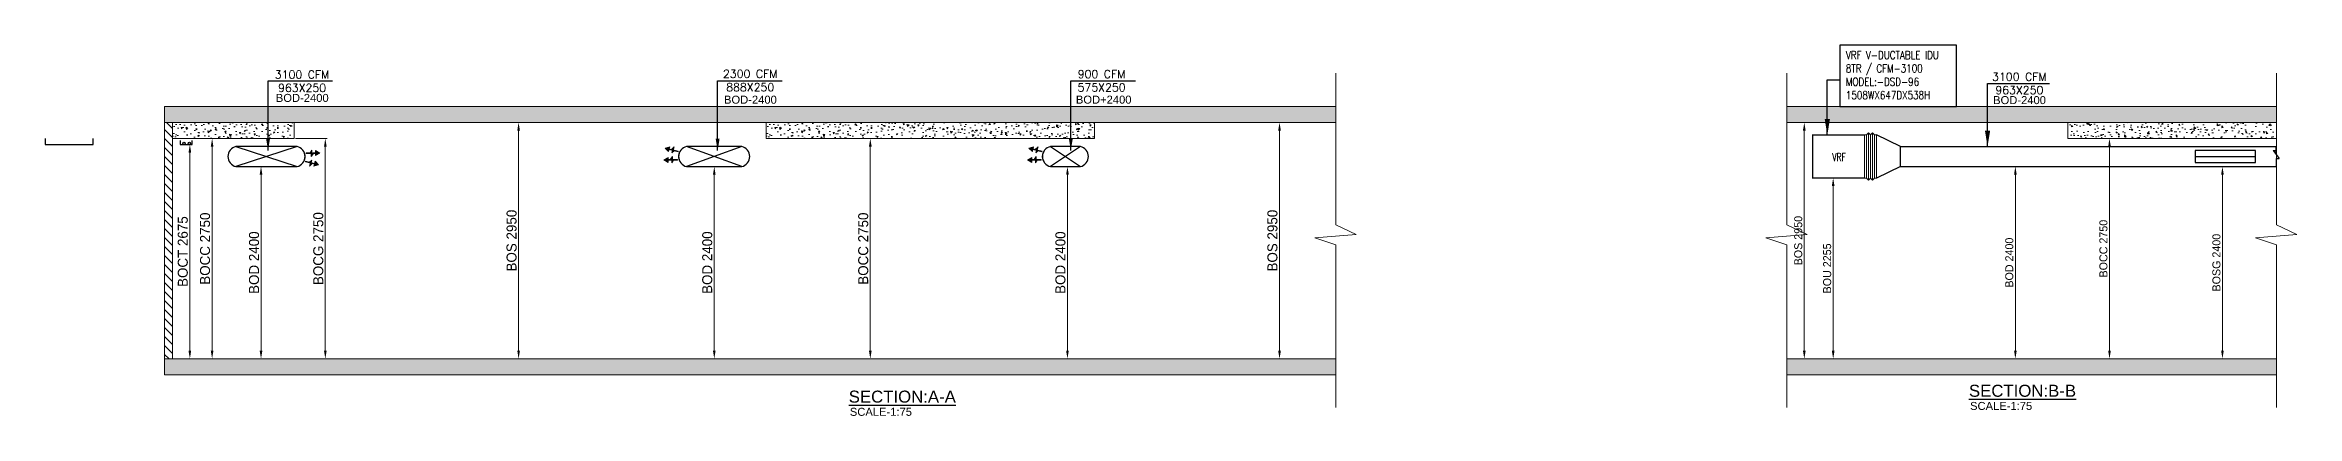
# Model space of a CAD drawing. Header units: millimetres. Extents: x -81374 to 485233, y -39075 to 157313.
# Drawn here: x 344585 to 372723, y 41598 to 46229 of the extents above; entities that cross this region are included whole.
import ezdxf

# ---------------------------------------------------------------- set-up
doc = ezdxf.new("R2010")
doc.units = ezdxf.units.MM
doc.header["$PDMODE"] = 34
doc.header["$PDSIZE"] = -1
for name, color, linetype, lineweight in [('0-1 AC UNIT', 5, 'Continuous', 25), ('AC OA DUCT', 11, 'Continuous', 5), ('AC-SA DUCT', 5, 'Continuous', 0), ('COPPER PIPE ', 4, 'Continuous', 30), ('DRAIN PIPE', 76, 'Continuous', 30), ('M-HVAC RETURN AIR DUCT', 1, 'Continuous', 0), ('M-HVAC-EQUIP TEXT', 230, 'Continuous', 0), ('M-HVAC-VAV-TAG', 1, 'Continuous', 0)]:
    doc.layers.add(name, color=color, linetype=linetype, lineweight=lineweight)
for name, color, linetype in [('Ac-text', 7, 'Continuous'), ('CB-AC-SA OVAL DUCT', 6, 'Continuous'), ('M-HVAC ELLIPTICAL DUCT', 6, 'Continuous'), ('M-HVAC-BOF', 6, 'Continuous'), ('M-HVAC-SA DUCT(RECT)', 4, 'Continuous'), ('M-HVAC-TEXT', 7, 'Continuous')]:
    doc.layers.add(name, color=color, linetype=linetype)
doc.styles.add('ARAIL', font='arial.ttf')
doc.styles.add('Arial', font='arial.ttf', dxfattribs={"height": 3})
doc.styles.add('HVAC TEXT', font='Romans.shx', dxfattribs={"width": 0.8, "height": 100})
doc.styles.add('MtX_romans_shx', font='romans.shx')
doc.styles.add('R', font='romans.shx')
doc.styles.add('ROMAND', font='romand__.ttf')
doc.styles.add('romans', font='stylu.ttf', dxfattribs={"height": 125})
doc.dimstyles.new('HVAC DIM', dxfattribs={"dimtxt": 100, "dimasz": 200, "dimexe": 50, "dimexo": 50, "dimgap": 50, "dimtad": 1, "dimtoh": 1, "dimdec": 0, "dimzin": 0, "dimdsep": 46, "dimtxsty": 'HVAC TEXT', "dimcen": 50, "dimclrd": 7, "dimclre": 7, "dimclrt": 7, "dimadec": 0, "dimazin": 0, "dimtfac": 1, "dimtdec": 0, "dimtofl": 0, "dimtmove": 0, "dimatfit": 3, "dimfxl": 1, "dimtolj": 1, "dimtzin": 0, "dimarcsym": 0})
doc.dimstyles.new('MKS1', dxfattribs={"dimtxt": 185, "dimasz": 150, "dimexe": 25, "dimexo": 20, "dimgap": 25, "dimtad": 1, "dimdec": 0, "dimrnd": 5, "dimzin": 0, "dimdsep": 46, "dimtxsty": 'romans', "dimcen": 0.09, "dimdle": 75, "dimclrd": 99, "dimclre": 8, "dimclrt": 7, "dimadec": 0, "dimazin": 0, "dimtfac": 1, "dimtdec": 0, "dimtmove": 0, "dimatfit": 2, "dimfxl": 1, "dimtolj": 1, "dimtzin": 0, "dimlwd": -1, "dimlwe": -1, "dimarcsym": 0})
doc.dimstyles.new('Vayucon', dxfattribs={"dimtxt": 200, "dimasz": 150, "dimexe": 0, "dimexo": 0, "dimgap": 9e-05, "dimtad": 1, "dimdec": 0, "dimrnd": 5, "dimzin": 0, "dimdsep": 46, "dimtxsty": 'ROMAND', "dimcen": 90, "dimclre": 99, "dimclrt": 7, "dimadec": 0, "dimazin": 0, "dimtfac": 1, "dimtdec": 0, "dimtofl": 0, "dimtmove": 1, "dimatfit": 3, "dimfxl": 1, "dimtolj": 1, "dimtzin": 0, "dimarcsym": 0})

# ---------------------------------------------------------------- blocks, each defined once
blk = doc.blocks.new('12')
h = blk.add_hatch(color=20)
h.set_gradient(color1=(0, 255, 0), one_color=1, tint=1, name='INVCURVED')
h.paths.add_polyline_path([(36, -115), (6, -115), (6, -145), (49, -174), (-7, -174), (6, -183), (6, -244), (-4, -244), (-4, -188), (-39, -164), (16, -164), (-4, -150), (-4, -115), (-34, -115), (1, -55)])
at = {"color": 3}
blk.add_lwpolyline([(-4, -244), (6, -244), (6, -183), (-7, -174), (49, -174), (6, -145), (6, -115), (36, -115), (1, -55), (-34, -115), (-4, -115), (-4, -150), (16, -164), (-39, -164), (-4, -188)], close=True, dxfattribs=at)
blk = doc.blocks.new('*D48')
at = {"layer": 'AC-SA DUCT', "color": 8}
for p, q in [((347064, 44712), (347309, 44712)), ((347333, 42312), (347259, 42312))]:
    blk.add_line(p, q, dxfattribs=at)
at = {"layer": 'AC-SA DUCT', "color": 42}
blk.add_line((347284, 44612), (347284, 42412), dxfattribs=at)
at = {"layer": 'AC-SA DUCT', "color": 42, "linetype": 'Continuous'}
for points in [[(347301, 44612), (347267, 44612), (347284, 44712)], [(347267, 42412), (347301, 42412), (347284, 42312)]]:
    blk.add_solid(points, dxfattribs=at)
at = {"layer": 'DEFPOINTS', "color": 0, "linetype": 'Continuous'}
for p in [(347044, 44712), (347284, 42312), (347353, 42312)]:
    blk.add_point(p, dxfattribs=at)
at = {"layer": 'AC-SA DUCT', "color": 7, "linetype": 'Continuous', "insert": (347197, 43512), "char_height": 125, "attachment_point": 5, "rotation": 90, "style": 'romans'}
blk.add_mtext('\\A1;BOD 2400', dxfattribs=at)
blk = doc.blocks.new('*D49')
at = {"layer": 'AC-SA DUCT', "color": 8}
for p, q in [((346370, 44987), (346420, 44987)), ((346443, 42312), (346370, 42312))]:
    blk.add_line(p, q, dxfattribs=at)
at = {"layer": 'AC-SA DUCT', "color": 42}
blk.add_line((346395, 44887), (346395, 42412), dxfattribs=at)
at = {"layer": 'AC-SA DUCT', "color": 42, "linetype": 'Continuous'}
for points in [[(346411, 44887), (346378, 44887), (346395, 44987)], [(346378, 42412), (346411, 42412), (346395, 42312)]]:
    blk.add_solid(points, dxfattribs=at)
at = {"layer": 'DEFPOINTS', "color": 0, "linetype": 'Continuous'}
for p in [(346350, 44987), (346395, 42312), (346463, 42312)]:
    blk.add_point(p, dxfattribs=at)
at = {"layer": 'AC-SA DUCT', "color": 7, "linetype": 'Continuous', "insert": (346307, 43650), "char_height": 125, "attachment_point": 5, "rotation": 90, "style": 'romans'}
blk.add_mtext('\\A1;BOCT 2675', dxfattribs=at)
blk = doc.blocks.new('*D50')
at = {"layer": 'AC-SA DUCT', "color": 8}
for p, q in [((346721, 45062), (346648, 45062)), ((346721, 42312), (346648, 42312))]:
    blk.add_line(p, q, dxfattribs=at)
at = {"layer": 'AC-SA DUCT', "color": 42}
blk.add_line((346673, 44962), (346673, 42412), dxfattribs=at)
at = {"layer": 'AC-SA DUCT', "color": 42, "linetype": 'Continuous'}
for points in [[(346689, 44962), (346656, 44962), (346673, 45062)], [(346656, 42412), (346689, 42412), (346673, 42312)]]:
    blk.add_solid(points, dxfattribs=at)
at = {"layer": 'DEFPOINTS', "color": 0, "linetype": 'Continuous'}
for p in [(346741, 45062), (346673, 42312), (346741, 42312)]:
    blk.add_point(p, dxfattribs=at)
at = {"layer": 'AC-SA DUCT', "color": 7, "linetype": 'Continuous', "insert": (346585, 43687), "char_height": 125, "attachment_point": 5, "rotation": 90, "style": 'romans'}
blk.add_mtext('\\A1;BOCC 2750', dxfattribs=at)
blk = doc.blocks.new('*D51')
at = {"layer": 'AC-SA DUCT', "color": 8}
for p, q in [((350551, 45262), (350477, 45262)), ((350551, 42312), (350477, 42312))]:
    blk.add_line(p, q, dxfattribs=at)
at = {"layer": 'AC-SA DUCT', "color": 42}
blk.add_line((350502, 45162), (350502, 42412), dxfattribs=at)
at = {"layer": 'AC-SA DUCT', "color": 42, "linetype": 'Continuous'}
for points in [[(350519, 45162), (350486, 45162), (350502, 45262)], [(350486, 42412), (350519, 42412), (350502, 42312)]]:
    blk.add_solid(points, dxfattribs=at)
at = {"layer": 'DEFPOINTS', "color": 0, "linetype": 'Continuous'}
for p in [(350571, 45262), (350502, 42312), (350571, 42312)]:
    blk.add_point(p, dxfattribs=at)
at = {"layer": 'AC-SA DUCT', "color": 7, "linetype": 'Continuous', "insert": (350415, 43787), "char_height": 125, "attachment_point": 5, "rotation": 90, "style": 'romans'}
blk.add_mtext('\\A1;BOS 2950', dxfattribs=at)
blk = doc.blocks.new('*D52')
at = {"layer": 'AC-SA DUCT', "color": 8}
for p, q in [((352996, 44712), (352922, 44712)), ((352996, 42312), (352922, 42312))]:
    blk.add_line(p, q, dxfattribs=at)
at = {"layer": 'AC-SA DUCT', "color": 42}
blk.add_line((352947, 44612), (352947, 42412), dxfattribs=at)
at = {"layer": 'AC-SA DUCT', "color": 42, "linetype": 'Continuous'}
for points in [[(352964, 44612), (352931, 44612), (352947, 44712)], [(352931, 42412), (352964, 42412), (352947, 42312)]]:
    blk.add_solid(points, dxfattribs=at)
at = {"layer": 'DEFPOINTS', "color": 0, "linetype": 'Continuous'}
for p in [(353016, 44712), (352947, 42312), (353016, 42312)]:
    blk.add_point(p, dxfattribs=at)
at = {"layer": 'AC-SA DUCT', "color": 7, "linetype": 'Continuous', "insert": (352860, 43512), "char_height": 125, "attachment_point": 5, "rotation": 90, "style": 'romans'}
blk.add_mtext('\\A1;BOD 2400', dxfattribs=at)
blk = doc.blocks.new('*D53')
at = {"layer": 'AC-SA DUCT', "color": 8}
for p, q in [((357409, 44712), (357335, 44712)), ((357409, 42312), (357335, 42312))]:
    blk.add_line(p, q, dxfattribs=at)
at = {"layer": 'AC-SA DUCT', "color": 42}
blk.add_line((357360, 44612), (357360, 42412), dxfattribs=at)
at = {"layer": 'AC-SA DUCT', "color": 42, "linetype": 'Continuous'}
for points in [[(357377, 44612), (357344, 44612), (357360, 44712)], [(357344, 42412), (357377, 42412), (357360, 42312)]]:
    blk.add_solid(points, dxfattribs=at)
at = {"layer": 'DEFPOINTS', "color": 0, "linetype": 'Continuous'}
for p in [(357429, 44712), (357360, 42312), (357429, 42312)]:
    blk.add_point(p, dxfattribs=at)
at = {"layer": 'AC-SA DUCT', "color": 7, "linetype": 'Continuous', "insert": (357273, 43512), "char_height": 125, "attachment_point": 5, "rotation": 90, "style": 'romans'}
blk.add_mtext('\\A1;BOD 2400', dxfattribs=at)
blk = doc.blocks.new('*D54')
at = {"layer": 'AC-SA DUCT', "color": 8}
for p, q in [((347716, 45062), (348112, 45062)), ((347972, 42312), (348112, 42312))]:
    blk.add_line(p, q, dxfattribs=at)
at = {"layer": 'AC-SA DUCT', "color": 42}
blk.add_line((348087, 44962), (348087, 42412), dxfattribs=at)
at = {"layer": 'AC-SA DUCT', "color": 42, "linetype": 'Continuous'}
for points in [[(348104, 44962), (348071, 44962), (348087, 45062)], [(348071, 42412), (348104, 42412), (348087, 42312)]]:
    blk.add_solid(points, dxfattribs=at)
at = {"layer": 'DEFPOINTS', "color": 0, "linetype": 'Continuous'}
for p in [(347696, 45062), (347952, 42312), (348087, 42312)]:
    blk.add_point(p, dxfattribs=at)
at = {"layer": 'AC-SA DUCT', "color": 7, "linetype": 'Continuous', "insert": (348000, 43687), "char_height": 125, "attachment_point": 5, "rotation": 90, "style": 'romans'}
blk.add_mtext('\\A1;BOCG 2750', dxfattribs=at)
blk = doc.blocks.new('*D55')
at = {"layer": 'AC-SA DUCT', "color": 8}
for p, q in [((354945, 45062), (354872, 45062)), ((354945, 42312), (354872, 42312))]:
    blk.add_line(p, q, dxfattribs=at)
at = {"layer": 'AC-SA DUCT', "color": 42}
blk.add_line((354897, 44962), (354897, 42412), dxfattribs=at)
at = {"layer": 'AC-SA DUCT', "color": 42, "linetype": 'Continuous'}
for points in [[(354914, 44962), (354880, 44962), (354897, 45062)], [(354880, 42412), (354914, 42412), (354897, 42312)]]:
    blk.add_solid(points, dxfattribs=at)
at = {"layer": 'DEFPOINTS', "color": 0, "linetype": 'Continuous'}
for p in [(354965, 45062), (354897, 42312), (354965, 42312)]:
    blk.add_point(p, dxfattribs=at)
at = {"layer": 'AC-SA DUCT', "color": 7, "linetype": 'Continuous', "insert": (354809, 43687), "char_height": 125, "attachment_point": 5, "rotation": 90, "style": 'romans'}
blk.add_mtext('\\A1;BOCC 2750', dxfattribs=at)
blk = doc.blocks.new('*D56')
at = {"layer": 'AC-SA DUCT', "color": 8}
for p, q in [((360059, 45262), (359985, 45262)), ((360059, 42312), (359985, 42312))]:
    blk.add_line(p, q, dxfattribs=at)
at = {"layer": 'AC-SA DUCT', "color": 42}
blk.add_line((360010, 45162), (360010, 42412), dxfattribs=at)
at = {"layer": 'AC-SA DUCT', "color": 42, "linetype": 'Continuous'}
for points in [[(360027, 45162), (359993, 45162), (360010, 45262)], [(359993, 42412), (360027, 42412), (360010, 42312)]]:
    blk.add_solid(points, dxfattribs=at)
at = {"layer": 'DEFPOINTS', "color": 0, "linetype": 'Continuous'}
for p in [(360079, 45262), (360010, 42312), (360079, 42312)]:
    blk.add_point(p, dxfattribs=at)
at = {"layer": 'AC-SA DUCT', "color": 7, "linetype": 'Continuous', "insert": (359922, 43787), "char_height": 125, "attachment_point": 5, "rotation": 90, "style": 'romans'}
blk.add_mtext('\\A1;BOS 2950', dxfattribs=at)
blk = doc.blocks.new('*D57')
at = {"layer": 'AC-SA DUCT', "color": 8}
for p, q in [((366903, 44568), (366953, 44568)), ((366936, 42312), (366953, 42312))]:
    blk.add_line(p, q, dxfattribs=at)
at = {"layer": 'AC-SA DUCT', "color": 42}
blk.add_line((366928, 44468), (366928, 42412), dxfattribs=at)
at = {"layer": 'AC-SA DUCT', "color": 42, "linetype": 'Continuous'}
for points in [[(366945, 44468), (366911, 44468), (366928, 44568)], [(366911, 42412), (366945, 42412), (366928, 42312)]]:
    blk.add_solid(points, dxfattribs=at)
at = {"layer": 'DEFPOINTS', "color": 0, "linetype": 'Continuous'}
for p in [(366883, 44568), (366916, 42312), (366928, 42312)]:
    blk.add_point(p, dxfattribs=at)
at = {"layer": 'AC-SA DUCT', "color": 7, "linetype": 'Continuous', "insert": (366853, 43440), "char_height": 125, "attachment_point": 5, "rotation": 90, "style": 'romans'}
blk.add_mtext('\\A1;\\H0.8x;BOU 2255', dxfattribs=at)
blk = doc.blocks.new('*D58')
at = {"layer": 'AC-SA DUCT', "color": 8}
for p, q in [((369197, 44712), (369229, 44712)), ((369212, 42312), (369229, 42312))]:
    blk.add_line(p, q, dxfattribs=at)
at = {"layer": 'AC-SA DUCT', "color": 42}
blk.add_line((369204, 44612), (369204, 42412), dxfattribs=at)
at = {"layer": 'AC-SA DUCT', "color": 42, "linetype": 'Continuous'}
for points in [[(369221, 44612), (369188, 44612), (369204, 44712)], [(369188, 42412), (369221, 42412), (369204, 42312)]]:
    blk.add_solid(points, dxfattribs=at)
at = {"layer": 'DEFPOINTS', "color": 0, "linetype": 'Continuous'}
for p in [(369177, 44712), (369192, 42312), (369204, 42312)]:
    blk.add_point(p, dxfattribs=at)
at = {"layer": 'AC-SA DUCT', "color": 7, "linetype": 'Continuous', "insert": (369129, 43512), "char_height": 125, "attachment_point": 5, "rotation": 90, "style": 'romans'}
blk.add_mtext('\\A1;\\H0.8x;BOD 2400', dxfattribs=at)
blk = doc.blocks.new('*D59')
at = {"layer": 'AC-SA DUCT', "color": 8}
for p, q in [((366559, 45262), (366592, 45262)), ((366575, 42312), (366592, 42312))]:
    blk.add_line(p, q, dxfattribs=at)
at = {"layer": 'AC-SA DUCT', "color": 42}
blk.add_line((366567, 45162), (366567, 42412), dxfattribs=at)
at = {"layer": 'AC-SA DUCT', "color": 42, "linetype": 'Continuous'}
for points in [[(366584, 45162), (366550, 45162), (366567, 45262)], [(366550, 42412), (366584, 42412), (366567, 42312)]]:
    blk.add_solid(points, dxfattribs=at)
at = {"layer": 'DEFPOINTS', "color": 0, "linetype": 'Continuous'}
for p in [(366539, 45262), (366555, 42312), (366567, 42312)]:
    blk.add_point(p, dxfattribs=at)
at = {"layer": 'AC-SA DUCT', "color": 7, "linetype": 'Continuous', "insert": (366492, 43787), "char_height": 125, "attachment_point": 5, "rotation": 90, "style": 'romans'}
blk.add_mtext('\\A1;\\H0.8x;BOS 2950', dxfattribs=at)
blk = doc.blocks.new('*D60')
at = {"layer": 'AC-SA DUCT', "color": 8}
for p, q in [((370373, 45062), (370405, 45062)), ((370388, 42312), (370405, 42312))]:
    blk.add_line(p, q, dxfattribs=at)
at = {"layer": 'AC-SA DUCT', "color": 42}
blk.add_line((370380, 44962), (370380, 42412), dxfattribs=at)
at = {"layer": 'AC-SA DUCT', "color": 42, "linetype": 'Continuous'}
for points in [[(370397, 44962), (370364, 44962), (370380, 45062)], [(370364, 42412), (370397, 42412), (370380, 42312)]]:
    blk.add_solid(points, dxfattribs=at)
at = {"layer": 'DEFPOINTS', "color": 0, "linetype": 'Continuous'}
for p in [(370353, 45062), (370368, 42312), (370380, 42312)]:
    blk.add_point(p, dxfattribs=at)
at = {"layer": 'AC-SA DUCT', "color": 7, "linetype": 'Continuous', "insert": (370305, 43687), "char_height": 125, "attachment_point": 5, "rotation": 90, "style": 'romans'}
blk.add_mtext('\\A1;\\H0.8x;BOCC 2750', dxfattribs=at)
blk = doc.blocks.new('*D61')
at = {"layer": 'AC-SA DUCT', "color": 8}
for p, q in [((371784, 44712), (371817, 44712)), ((371799, 42312), (371817, 42312))]:
    blk.add_line(p, q, dxfattribs=at)
at = {"layer": 'AC-SA DUCT', "color": 42}
blk.add_line((371792, 44612), (371792, 42412), dxfattribs=at)
at = {"layer": 'AC-SA DUCT', "color": 42, "linetype": 'Continuous'}
for points in [[(371808, 44612), (371775, 44612), (371792, 44712)], [(371775, 42412), (371808, 42412), (371792, 42312)]]:
    blk.add_solid(points, dxfattribs=at)
at = {"layer": 'DEFPOINTS', "color": 0, "linetype": 'Continuous'}
for p in [(371764, 44712), (371779, 42312), (371792, 42312)]:
    blk.add_point(p, dxfattribs=at)
at = {"layer": 'AC-SA DUCT', "color": 7, "linetype": 'Continuous', "insert": (371717, 43512), "char_height": 125, "attachment_point": 5, "rotation": 90, "style": 'romans'}
blk.add_mtext('\\A1;\\H0.8x;BOSG 2400', dxfattribs=at)

msp = doc.modelspace()

# ---------------------------------------------------------------- hatches: boundary and pattern name
at = {"layer": 'M-HVAC RETURN AIR DUCT'}
h = msp.add_hatch(dxfattribs=at)
h.set_pattern_fill('AR-CONC', color=8, angle=180)
h.set_pattern_definition([(50, (326541.88, 85274.87), (182.18467, -15.9391), [19.05, -209.55]), (355, (326541.88, 85274.87), (-35.2434, 191.05685), [15.24, -167.6406]), (100.45144, (326557.07, 85273.54), (146.94125, 175.11775), [16.19, -178.09024]), (46.1842, (326541.88, 85325.67), (271.079, -42.0423), [28.575, -314.325]), (96.63556, (326564.47, 85322.16), (237.4041, 247.4261), [24.285, -267.1356]), (351.18415, (326541.88, 85325.67), (237.4041, 247.4261), [22.86, -251.4597]), (21, (326567.28, 85312.97), (151.6144, -102.2652), [19.05, -209.55]), (326, (326567.28, 85312.97), (61.802, 184.18797), [15.24, -167.64]), (71.45144, (326579.92, 85304.44), (213.4164, 81.92277), [16.19, -178.08994]), (37.5, (326541.884, 85274.866), (3.0886, 84.55504), [0, -165.608, 0, -170.18, 0, -168.275]), (7.5, (326541.88, 85274.87), (66.81966, 100.18057), [0, -97.028, 0, -161.798, 0, -64.135]), (327.5, (326485.24, 85274.866), (135.590595, -5.72874), [0, -63.5, 0, -198.12, 0, -262.89]), (317.5, (326459.84, 85274.87), (148.12918, 25.4265), [0, -82.55, 0, -131.572, 0, -186.69])])
h.paths.add_polyline_path([(346079.5, 45462.1), (360713.2, 45462.1), (360713.2, 45262.1), (346079.5, 45262.1)])
h = msp.add_hatch(dxfattribs=at)
h.set_pattern_fill('AR-CONC', color=8, angle=180)
h.set_pattern_definition([(50, (346724.89, 85274.87), (182.18467, -15.9391), [19.05, -209.55]), (355, (346724.89, 85274.87), (-35.2434, 191.05685), [15.24, -167.6406]), (100.45144, (346740.07, 85273.54), (146.94125, 175.11775), [16.19, -178.09024]), (46.1842, (346724.9, 85325.67), (271.079, -42.0423), [28.575, -314.325]), (96.63556, (346747.48, 85322.16), (237.4041, 247.4261), [24.285, -267.1356]), (351.18415, (346724.9, 85325.67), (237.4041, 247.4261), [22.86, -251.4597]), (21, (346750.29, 85312.97), (151.6144, -102.2652), [19.05, -209.55]), (326, (346750.29, 85312.97), (61.802, 184.188), [15.24, -167.64]), (71.45144, (346762.92, 85304.44), (213.4164, 81.9228), [16.19, -178.08994]), (37.5, (346724.89, 85274.866), (3.0886, 84.55504), [0, -165.608, 0, -170.18, 0, -168.275]), (7.5, (346724.89, 85274.87), (66.81966, 100.18057), [0, -97.028, 0, -161.798, 0, -64.135]), (327.5, (346668.25, 85274.866), (135.5906, -5.72874), [0, -63.5, 0, -198.12, 0, -262.89]), (317.5, (346642.85, 85274.87), (148.12918, 25.4265), [0, -82.55, 0, -131.572, 0, -186.69])])
h.paths.add_polyline_path([(366348, 45462.1), (372463.9, 45462.1), (372463.9, 45262.1), (366348, 45262.1)])
h = msp.add_hatch(dxfattribs=at)
h.set_pattern_fill('ANSI31', color=8, scale=25, angle=270)
h.set_pattern_definition([(315, (368679.07, 492465.44), (56.126601, 56.126601), [])])
h.paths.add_polyline_path([(346179.5, 45262.1), (346179.5, 42312.1), (346079.5, 42312.1), (346079.5, 45262.1)])
h = msp.add_hatch(dxfattribs=at)
h.set_pattern_fill('AR-CONC', color=8, angle=180)
h.set_pattern_definition([(230, (326541.88, 85274.87), (-182.18467, 15.9391), [19.05, -209.55]), (175, (326541.88, 85274.87), (35.2434, -191.05685), [15.24, -167.6406]), (280.45144, (326526.7, 85276.2), (-146.94125, -175.11775), [16.19, -178.09024]), (226.1842, (326541.88, 85224.07), (-271.079, 42.0423), [28.575, -314.325]), (276.63556, (326519.3, 85227.57), (-237.4041, -247.4261), [24.285, -267.1356]), (171.18415, (326541.88, 85224.07), (-237.4041, -247.4261), [22.86, -251.4597]), (201, (326516.48, 85236.77), (-151.6144, 102.2652), [19.05, -209.55]), (146, (326516.48, 85236.77), (-61.802, -184.188), [15.24, -167.64]), (251.45145, (326503.85, 85245.29), (-213.4164, -81.9228), [16.19, -178.08994]), (217.5, (326541.884, 85274.866), (-3.0886, -84.55504), [0, -165.608, 0, -170.18, 0, -168.275]), (187.5, (326541.88, 85274.87), (-66.81966, -100.18057), [0, -97.028, 0, -161.798, 0, -64.135]), (147.5, (326598.526, 85274.866), (-135.5906, 5.72874), [0, -63.5, 0, -198.12, 0, -262.89]), (137.5, (326623.93, 85274.87), (-148.12918, -25.4265), [0, -82.55, 0, -131.572, 0, -186.69])])
h.paths.add_polyline_path([(346179.5, 45062.1), (347696.5, 45062.1), (347696.5, 45262.1), (346179.5, 45262.1)])
h = msp.add_hatch(dxfattribs=at)
h.set_pattern_fill('AR-CONC', color=8, angle=180)
h.set_pattern_definition([(230, (333958.78, 85274.87), (-182.18467, 15.9391), [19.05, -209.55]), (175, (333958.78, 85274.87), (35.2434, -191.05685), [15.24, -167.6406]), (280.45144, (333943.6, 85276.2), (-146.94125, -175.11775), [16.19, -178.09024]), (226.1842, (333958.78, 85224.07), (-271.079, 42.0423), [28.575, -314.325]), (276.63556, (333936.2, 85227.57), (-237.4041, -247.4261), [24.285, -267.1356]), (171.18415, (333958.78, 85224.07), (-237.4041, -247.4261), [22.86, -251.4597]), (201, (333933.38, 85236.77), (-151.6144, 102.2652), [19.05, -209.55]), (146, (333933.38, 85236.77), (-61.802, -184.188), [15.24, -167.64]), (251.45145, (333920.75, 85245.29), (-213.4164, -81.9228), [16.19, -178.08994]), (217.5, (333958.784, 85274.866), (-3.0886, -84.55504), [0, -165.608, 0, -170.18, 0, -168.275]), (187.5, (333958.78, 85274.87), (-66.81966, -100.18057), [0, -97.028, 0, -161.798, 0, -64.135]), (147.5, (334015.426, 85274.866), (-135.5906, 5.72874), [0, -63.5, 0, -198.12, 0, -262.89]), (137.5, (334040.83, 85274.87), (-148.12918, -25.4265), [0, -82.55, 0, -131.572, 0, -186.69])])
h.paths.add_polyline_path([(353596.4, 45062.1), (357697.6, 45062.1), (357697.6, 45262.1), (353596.4, 45262.1)])
h = msp.add_hatch(dxfattribs=at)
h.set_pattern_fill('AR-CONC', color=8, angle=270)
h.set_pattern_definition([(320, (366645.4, 65952.01), (-15.9391, -182.1847), [19.05, -209.55]), (265, (366645.4, 65952.01), (191.0568, 35.2434), [15.24, -167.6406]), (10.4514, (366644.07, 65936.83), (175.1178, -146.9412), [16.19, -178.0902]), (316.1842, (366696.2, 65952.01), (-42.0423, -271.079), [28.575, -314.325]), (6.6356, (366692.7, 65929.42), (247.426, -237.404), [24.285, -267.1356]), (261.1842, (366696.2, 65952), (247.426, -237.404), [22.86, -251.4597]), (291, (366683.5, 65926.61), (-102.2652, -151.6144), [19.05, -209.55]), (236, (366683.5, 65926.61), (184.188, -61.802), [15.24, -167.64]), (341.4514, (366674.98, 65913.98), (81.9228, -213.4164), [16.19, -178.09]), (307.5, (366645.4, 65952.01), (84.55504, -3.0886), [0, -165.608, 0, -170.18, 0, -168.275]), (277.5, (366645.4, 65952.01), (100.18057, -66.81966), [0, -97.028, 0, -161.798, 0, -64.135]), (237.5, (366645.4, 66008.655), (-5.72874, -135.5906), [0, -63.5, 0, -198.12, 0, -262.89]), (227.5, (366645.4, 66034.05), (25.4265, -148.1292), [0, -82.55, 0, -131.572, 0, -186.69])])
h.paths.add_polyline_path([(369859.7, 45062.1), (372463.9, 45062.1), (372463.9, 45262.1), (369859.7, 45262.1)])
h = msp.add_hatch(dxfattribs=at)
h.set_pattern_fill('AR-CONC', color=8, angle=180)
h.set_pattern_definition([(50, (326541.88, 85574.87), (182.18467, -15.9391), [19.05, -209.55]), (355, (326541.88, 85574.87), (-35.2434, 191.05685), [15.24, -167.6406]), (100.45144, (326557.06, 85573.54), (146.94125, 175.11775), [16.19, -178.09024]), (46.1842, (326541.88, 85625.67), (271.079, -42.0423), [28.575, -314.325]), (96.63556, (326564.47, 85622.16), (237.4041, 247.4261), [24.285, -267.1356]), (351.18415, (326541.88, 85625.67), (237.4041, 247.4261), [22.86, -251.4597]), (21, (326567.28, 85612.97), (151.6144, -102.2652), [19.05, -209.55]), (326, (326567.28, 85612.97), (61.802, 184.18797), [15.24, -167.64]), (71.45144, (326579.91, 85604.44), (213.4164, 81.92277), [16.19, -178.08994]), (37.5, (326541.88, 85574.866), (3.0886, 84.55504), [0, -165.608, 0, -170.18, 0, -168.275]), (7.5, (326541.88, 85574.87), (66.81966, 100.18057), [0, -97.028, 0, -161.798, 0, -64.135]), (327.5, (326485.24, 85574.866), (135.590595, -5.72874), [0, -63.5, 0, -198.12, 0, -262.89]), (317.5, (326459.84, 85574.87), (148.12918, 25.4265), [0, -82.55, 0, -131.572, 0, -186.69])])
h.paths.add_polyline_path([(346079.5, 42312.1), (360713.2, 42312.1), (360713.2, 42112.1), (346079.5, 42112.1)])
h = msp.add_hatch(dxfattribs=at)
h.set_pattern_fill('AR-CONC', color=8, angle=180)
h.set_pattern_definition([(50, (346724.89, 85574.87), (182.18467, -15.9391), [19.05, -209.55]), (355, (346724.89, 85574.87), (-35.2434, 191.05685), [15.24, -167.6406]), (100.45144, (346740.07, 85573.54), (146.94125, 175.11775), [16.19, -178.09024]), (46.1842, (346724.89, 85625.67), (271.079, -42.0423), [28.575, -314.325]), (96.63556, (346747.48, 85622.16), (237.4041, 247.4261), [24.285, -267.1356]), (351.18415, (346724.89, 85625.67), (237.4041, 247.4261), [22.86, -251.4597]), (21, (346750.29, 85612.97), (151.6144, -102.2652), [19.05, -209.55]), (326, (346750.29, 85612.97), (61.802, 184.188), [15.24, -167.64]), (71.45144, (346762.92, 85604.44), (213.4164, 81.92277), [16.19, -178.08994]), (37.5, (346724.885, 85574.866), (3.0886, 84.55504), [0, -165.608, 0, -170.18, 0, -168.275]), (7.5, (346724.885, 85574.87), (66.81966, 100.18057), [0, -97.028, 0, -161.798, 0, -64.135]), (327.5, (346668.243, 85574.866), (135.590595, -5.72874), [0, -63.5, 0, -198.12, 0, -262.89]), (317.5, (346642.84, 85574.87), (148.12918, 25.4265), [0, -82.55, 0, -131.572, 0, -186.69])])
h.paths.add_polyline_path([(366348, 42312.1), (372463.9, 42312.1), (372463.9, 42112.1), (366348, 42112.1)])

# ---------------------------------------------------------------- linework, layer by layer
at = {"layer": '0-1 AC UNIT', "color": 30, "lineweight": 0}
for p, q in [((367319.4, 45106.1, -2.4), (367344.6, 45106.1, -2.4)), ((367469.4, 45106.1, -2.4), (367444.4, 45106.1, -2.4)), ((367469.4, 44568.1, -2.4), (367469.4, 45106.1, -2.4)), ((367319.4, 44568.1, -2.4), (367344.6, 44568.1, -2.4)), ((367469.4, 44568.1, -2.4), (367444.4, 44568.1, -2.4))]:
    msp.add_line(p, q, dxfattribs=at)
at = {"layer": '0-1 AC UNIT', "color": 252, "lineweight": 0}
for p, q in [((367344.6, 45106.1, -2.4), (367369.6, 45131.1, -2.4)), ((367344.6, 44568.1, -2.4), (367344.6, 45106.1, -2.4)), ((367369.6, 44543.1, -2.4), (367369.6, 45131.1, -2.4)), ((367394.6, 45106.1, -2.4), (367369.6, 45131.1, -2.4)), ((367394.6, 45106.1, -2.4), (367419.6, 45131.1, -2.4)), ((367394.6, 44568.1, -2.4), (367394.6, 45106.1, -2.4)), ((367419.6, 44543.1, -2.4), (367419.6, 45131.1, -2.4)), ((367444.6, 45106.1, -2.4), (367419.6, 45131.1, -2.4)), ((367444.6, 44568.1, -2.4), (367444.6, 45106.1, -2.4)), ((367344.6, 44568.1, -2.4), (367369.6, 44543.1, -2.4)), ((367394.6, 44568.1, -2.4), (367369.6, 44543.1, -2.4)), ((367394.6, 44568.1, -2.4), (367419.6, 44543.1, -2.4)), ((367444.6, 44568.1, -2.4), (367419.6, 44543.1, -2.4))]:
    msp.add_line(p, q, dxfattribs=at)
at = {"layer": 'CB-AC-SA OVAL DUCT', "color": 3, "const_width": 15}
for points, elevation in [([(347809.2, 44763.1, 0.3333333), (347809.1, 44913.1)], 9.1), ([(352526.7, 44912.1, 0.3333333), (352526.7, 44762.1)], 6.5), ([(357072, 44912.1, 0.3333333), (357072, 44762.1)], 2.4)]:
    msp.add_lwpolyline(points, format="xyb", dxfattribs=dict(at, elevation=elevation))
at = {"layer": 'COPPER PIPE ', "color": 4, "linetype": 'Continuous'}
msp.add_circle((346389.3, 45002.1), 15, dxfattribs=at)
at = {"layer": 'DRAIN PIPE', "color": 76, "linetype": 'Continuous'}
msp.add_circle((346320.1, 45002.1, 9.1), 15, dxfattribs=at)
at = {"layer": 'M-HVAC ELLIPTICAL DUCT', "linetype": 'Continuous'}
for p, q in [((367769.4, 44962.1, -2.4), (367469.4, 45106.1, -2.4)), ((346971.2, 44962.1, 9.1), (347734.2, 44712.1, 9.1)), ((347734.2, 44962.1, 9.1), (346971.2, 44712.1, 9.1)), ((353289.7, 44712.1, 6.5), (352601.7, 44962.1, 6.5)), ((353289.7, 44962.1, 6.5), (352601.7, 44712.1, 6.5)), ((357147, 44962.1, 2.4), (357522, 44712.1, 2.4)), ((357522, 44962.1, 2.4), (357147, 44712.1, 2.4)), ((367769.4, 44962.1, -0.8), (372463.9, 44962.1, -0.8)), ((367769.4, 44712.1, -2.4), (367769.4, 44962.1, -2.4)), ((371453, 44837.1, -0.8), (372203, 44837.1, -0.8)), ((372426.4, 44912.1, -2.4), (372501.4, 44812.1, -2.4)), ((372426.4, 44912.1, -2.4), (372463.9, 44912.1, -2.4)), ((372463.9, 44862.1, -0.8), (372463.9, 44962.1, -0.8)), ((372463.9, 44812.1, -2.4), (372501.4, 44812.1, -2.4)), ((372463.9, 44812.1, -0.8), (372463.9, 44712.1, -0.8)), ((367769.4, 44712.1, -2.4), (367469.4, 44568.1, -2.4)), ((367769.4, 44712.1, -0.8), (372463.9, 44712.1, -0.8))]:
    msp.add_line(p, q, dxfattribs=at)
at = {"layer": 'M-HVAC ELLIPTICAL DUCT', "color": 7, "linetype": 'Continuous', "elevation": -2.4}
msp.add_lwpolyline([(367011.1, 46229.1), (367011.1, 45462.1), (368467.8, 45462.1), (368467.8, 46229.1)], close=True, dxfattribs=at)
at = {"layer": 'M-HVAC ELLIPTICAL DUCT', "color": 1, "linetype": 'Continuous'}
for points, elevation in [([(344585.2, 45062.1), (344585.2, 44987.1), (345185.2, 44987.1), (345185.2, 45062.1)], 9.6), ([(346274.6, 45037.1), (346274.6, 44987.1), (346424.6, 44987.1), (346424.6, 45037.1)], 9.1)]:
    msp.add_lwpolyline(points, dxfattribs=dict(at, elevation=elevation))
at = {"layer": 'M-HVAC ELLIPTICAL DUCT', "linetype": 'Continuous'}
for points, elevation in [([(347734.2, 44962.1), (346971.2, 44962.1)], 9.1), ([(353289.7, 44962.1), (352601.7, 44962.1)], 6.5), ([(357522, 44962.1), (357147, 44962.1)], 2.4), ([(346971.2, 44712.1), (347734.2, 44712.1)], 9.1), ([(352601.7, 44712.1), (353289.7, 44712.1)], 6.5), ([(357147, 44712.1), (357522, 44712.1)], 2.4)]:
    msp.add_lwpolyline(points, dxfattribs=dict(at, elevation=elevation))
at = {"layer": 'M-HVAC ELLIPTICAL DUCT', "linetype": 'Continuous', "elevation": -0.8}
msp.add_lwpolyline([(372203, 44762.1), (372203, 44912.1), (371453, 44912.1), (371453, 44762.1)], close=True, dxfattribs=at)
at = {"layer": 'M-HVAC ELLIPTICAL DUCT', "linetype": 'Continuous'}
for centre, start, end in [((346999.3, 44837.1, 9.1), 102.68038, 257.31962), ((347706, 44837.1, 9.1), 282.68038, 77.31962), ((352629.8, 44837.1, 6.5), 102.68038, 257.31962), ((353261.6, 44837.1, 6.5), 282.68038, 77.31962), ((357175.1, 44837.1, 2.4), 102.68038, 257.31962), ((357493.9, 44837.1, 2.4), 282.68038, 77.31962)]:
    msp.add_arc(centre, 128.1, start, end, dxfattribs=at)
at = {"layer": 'M-HVAC RETURN AIR DUCT', "color": 8}
for p, q in [((346079.5, 45262.1, 0), (346079.5, 45462.1, 7.1)), ((360713.2, 42312.1, 2.9), (346079.5, 42312.1, 9.9)), ((346079.5, 42312.1, 0), (346079.5, 42112.1, 9.9)), ((372463.9, 42312.1, -2.6), (366348, 42312.1, -2.4)), ((346079.5, 42112.1, 9.9), (360713.2, 42112.1, 2.9)), ((366348, 42112.1, -2.4), (372463.9, 42112.1, -2.6))]:
    msp.add_line(p, q, dxfattribs=at)
for points, elevation in [([(360713.2, 45877.6), (360713.2, 43983.2), (360969.6, 43862.4), (360451.8, 43819.9), (360713.2, 43733.7), (360713.2, 41701.5)], -2.4), ([(366348, 45877.6), (366348, 43983.2), (366604.4, 43862.4), (366086.6, 43819.9), (366348, 43733.7), (366348, 41701.5)], -2.4), ([(372466.4, 45877.6), (372466.4, 43983.2), (372722.8, 43862.4), (372205, 43819.9), (372466.4, 43733.7), (372466.4, 41701.5)], -2.4), ([(360713.2, 45462.1), (346079.5, 45462.1)], 7.1), ([(372463.9, 45462.1), (366348, 45462.1)], -2.4), ([(346079.5, 45262.1), (360713.2, 45262.1)], 7.1), ([(366348, 45262.1), (372463.9, 45262.1)], -2.4), ([(372463.9, 45262.1), (369859.7, 45262.1), (369859.7, 45062.1), (372463.9, 45062.1)], -2.4)]:
    msp.add_lwpolyline(points, dxfattribs=dict(at, elevation=elevation))
for points, elevation in [([(346179.5, 45262.1), (346179.5, 42312.1), (346079.5, 42312.1), (346079.5, 45262.1)], 0), ([(346179.5, 45062.1), (347696.5, 45062.1), (347696.5, 45262.1), (346179.5, 45262.1)], 7.1), ([(353596.4, 45062.1), (357697.6, 45062.1), (357697.6, 45262.1), (353596.4, 45262.1)], 7.1)]:
    msp.add_lwpolyline(points, close=True, dxfattribs=dict(at, elevation=elevation))
at = {"layer": 'M-HVAC-VAV-TAG', "color": 6, "const_width": 15, "elevation": 0.2}
msp.add_lwpolyline([(366672.4, 44568.1), (367319.4, 44568.1), (367319.4, 45106.1), (366672.4, 45106.1)], close=True, dxfattribs=at)

# ---------------------------------------------------------------- block references
at = {"layer": 'AC OA DUCT'}
for p, xscale, yscale, zscale, rotation in [((348051.6, 44720.8, 9.1), 0.9, 0.9, 0.9, 255.0000000000001), ((348068.4, 44880.8, 9.1), 0.8999999999999999, 0.8999999999999999, 0.8999999999999999, 270.0000000000001), ((352267.5, 44794.3, 6.5), 0.8999999999999999, 0.8999999999999999, 0.8999999999999999, 90.00000000000007), ((352284.3, 44954.4, 6.5), 0.9, 0.9, 0.9, 75.00000000000011), ((356812.8, 44794.3, 2.4), 0.8999999999999999, 0.8999999999999999, 0.8999999999999999, 90.00000000000007), ((356829.6, 44954.4, 2.4), 0.9, 0.9, 0.9, 75.00000000000011)]:
    msp.add_blockref('12', p, dxfattribs=dict(at, xscale=xscale, yscale=yscale, zscale=zscale, rotation=rotation))

# ---------------------------------------------------------------- texts
at = {"layer": 'Ac-text', "color": 7, "style": 'Arial'}
for s, height, p in [('%%USECTION:B-B', 150, (368624.3, 41837.2, -2.4)), ('%%USECTION:A-A', 150, (354627.1, 41763.8)), ('SCALE-1:75', 100, (354641.2, 41599.1)), ('SCALE-1:75', 100, (368638.4, 41672.4, -2.4))]:
    msp.add_text(s, height=height, dxfattribs=at).set_placement(p)
at = {"layer": 'M-HVAC-BOF', "color": 6, "lineweight": -2, "char_height": 100, "width": 1028.731, "attachment_point": 1, "style": 'ARAIL'}
for s, insert in [('BOD-2400', (347469, 45619.1, 1198.1)), ('BOD-2400', (353068.7, 45596.9, 1198.1)), ('BOD+2400', (357465.6, 45597.6, -15.5)), ('BOD-2400', (368926.3, 45591.7, 1198.1))]:
    msp.add_mtext(s, dxfattribs=dict(at, insert=insert))
at = {"layer": 'M-HVAC-EQUIP TEXT', "color": 0, "insert": (367086.6, 46153.7, -2.4), "char_height": 100, "width": 2764.508, "attachment_point": 1, "style": 'HVAC TEXT'}
msp.add_mtext('VRF V-DUCTABLE IDU\\P8TR / CFM-3100\\PMODEL:-DSD-96\\P1508WX647DX538H', dxfattribs=at)
at = {"layer": 'M-HVAC-SA DUCT(RECT)', "color": 0, "style": 'MtX_romans_shx', "width": 0.7}
msp.add_text('VRF', height=100, dxfattribs=at).set_placement((366915.7, 44779.6, -1))
at = {"layer": 'M-HVAC-TEXT', "color": 7, "char_height": 100, "width": 13359.771, "attachment_point": 2, "style": 'R'}
for s, insert in [('3100 CFM\\P963X250', (347797, 45910.4)), ('2300 CFM\\P888X250', (353396.3, 45919.7)), ('900 CFM\\P575X250', (357786.8, 45916.9, 7.1)), ('3100 CFM\\P963X250', (369254.3, 45883))]:
    msp.add_mtext(s, dxfattribs=dict(at, insert=insert))

# ---------------------------------------------------------------- dimensions: what is measured, and where the dimension line sits
at = {"layer": 'AC-SA DUCT'}
for base, p1, p2, text, override, picture, middle in [((346672.8, 42312.1), (346741.3, 45062.1, 7.1), (346741.3, 42312.1, 9.3), 'BOCC <>', {"dimtxt": 100, "dimasz": 100, "dimtxsty": 'romans', "dimclrd": 42}, '*D50', (346585.3, 43687.1)), ((348087.2, 42312.1), (347696.5, 45062.1, 7.1), (347952.1, 42312.1, 9.3), 'BOCG <>', {"dimtxt": 100, "dimasz": 100, "dimtxsty": 'romans', "dimclrd": 42}, '*D54', (347999.7, 43687.1)), ((350502.4, 42312.1), (350571, 45262.1, 7.1), (350571, 42312.1, 9.3), 'BOS <>', {"dimtxt": 100, "dimasz": 100, "dimtxsty": 'romans', "dimclrd": 42}, '*D51', (350414.9, 43787.1)), ((354896.9, 42312.1), (354965.4, 45062.1, 7.1), (354965.4, 42312.1, 9.3), 'BOCC <>', {"dimtxt": 100, "dimasz": 100, "dimtxsty": 'romans', "dimclrd": 42}, '*D55', (354809.4, 43687.1)), ((360010, 42312.1), (360078.5, 45262.1, 7.1), (360078.5, 42312.1, 9.3), 'BOS <>', {"dimtxt": 100, "dimasz": 100, "dimtxsty": 'romans', "dimclrd": 42}, '*D56', (359922.5, 43787.1)), ((366566.9, 42312.1, -2.4), (366539.2, 45262.1, -2.4), (366554.6, 42312.1, 0), '\\H0.8x;BOS <>', {"dimtxt": 100, "dimasz": 100, "dimtxsty": 'romans', "dimclrd": 42}, '*D59', (366491.9, 43787.1, -2.4)), ((370380.3, 42312.1, -2.4), (370352.6, 45062.1, -2.4), (370368.1, 42312.1, 0), '\\H0.8x;BOCC <>', {"dimtxt": 100, "dimasz": 100, "dimtxsty": 'romans', "dimclrd": 42}, '*D60', (370305.3, 43687.1, -2.4)), ((346394.7, 42312.1), (346349.6, 44987.1, 9.1), (346463.2, 42312.1, 9.3), 'BOCT <>', {"dimtxt": 100, "dimasz": 100, "dimtxsty": 'romans', "dimclrd": 42}, '*D49', (346307.2, 43649.6)), ((347284.1, 42312.1), (347043.9, 44712.1, 9.1), (347352.7, 42312.1, 9.3), 'BOD <>', {"dimtxt": 100, "dimasz": 100, "dimclrd": 42}, '*D48', (347196.6, 43512.1)), ((352947.2, 42312.1), (353015.8, 44712.1, 6.5), (353015.8, 42312.1, 9.3), 'BOD <>', {"dimtxt": 100, "dimasz": 100, "dimclrd": 42}, '*D52', (352859.7, 43512.1)), ((357360.4, 42312.1), (357428.9, 44712.1, 2.4), (357428.9, 42312.1, 9.3), 'BOD <>', {"dimtxt": 100, "dimasz": 100, "dimclrd": 42}, '*D53', (357272.9, 43512.1)), ((366928, 42312.1, -2.4), (366882.7, 44568.1, 0.2), (366915.7, 42312.1, 0), '\\H0.8x;BOU <>', {"dimtxt": 100, "dimasz": 100, "dimtxsty": 'romans', "dimclrd": 42}, '*D57', (366853, 43440.1, -2.4)), ((369204.4, 42312.1, -2.4), (369176.7, 44712.1, -0.8), (369192.1, 42312.1, 0), '\\H0.8x;BOD <>', {"dimtxt": 100, "dimasz": 100, "dimtxsty": 'romans', "dimclrd": 42}, '*D58', (369129.4, 43512.1, -2.4)), ((371791.5, 42312.1, -2.4), (371763.8, 44712.1, -0.8), (371779.2, 42312.1, 0), '\\H0.8x;BOSG <>', {"dimtxt": 100, "dimasz": 100, "dimtxsty": 'romans', "dimclrd": 42}, '*D61', (371716.5, 43512.1, -2.4))]:
    dim = msp.add_linear_dim(base=base, p1=p1, p2=p2, angle=90, text=text, dimstyle='MKS1', override=override, dxfattribs=at)
    dim.commit()
    dim.dimension.update_dxf_attribs({"geometry": picture, "text_midpoint": middle})

# ---------------------------------------------------------------- leaders
at = {"layer": 'M-HVAC ELLIPTICAL DUCT', "color": 0, "linetype": 'Continuous'}
for points in [[(347371.7, 44912.1, 2.4), (347371.7, 45782.9, 2.4), (348178.7, 45782.9, 2.4)], [(352989.2, 44912.1, 2.4), (352989.2, 45782.9, 2.4), (353796.2, 45782.9, 2.4)], [(357402.4, 44912.1, 2.4), (357402.4, 45782.9, 2.4), (358209.4, 45782.9, 2.4)]]:
    msp.add_leader(points, dimstyle='Vayucon', dxfattribs=at)
at = {"layer": 'M-HVAC ELLIPTICAL DUCT', "linetype": 'Continuous'}
for points in [[(366854.8, 45106.1, 0.2), (366854.8, 45795.7, 0.2), (367011.1, 45795.7, 0.2)], [(368856.6, 44962.1, -0.8), (368856.6, 45750, -0.8), (369632.3, 45750, -0.8)]]:
    msp.add_leader(points, dimstyle='HVAC DIM', dxfattribs=at)

doc.saveas('drawing.dxf')
